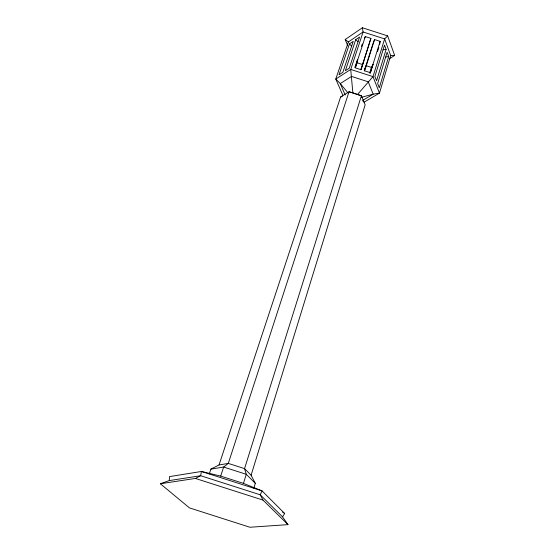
<?xml version="1.0" encoding="UTF-8"?>
<svg xmlns="http://www.w3.org/2000/svg" width="555" height="555" viewBox="0 0 555 555"><rect width="100%" height="100%" fill="white"/><g stroke="black" fill="none" stroke-linecap="round" stroke-linejoin="round"><path stroke-width="0.83" d="M169.303 480.581L169.462 476.62L201.409 471.466L220.682 476.093L243.458 483.384L262.071 490.891L284.701 513.521L282.537 516.837L287.996 524.635L249.93 527.25L189.463 507.894L160.333 483.759L169.303 480.581L200.66 475.725L260.212 494.796L282.537 516.837M355.519 67.641L357.101 62.784L357.545 59.316L354.895 67.419M379.696 44.282L380.147 41.347L374.556 39.544L373.196 42.957M364.302 38.552L365.322 36.575L370.913 38.378L361.055 69.854M342.817 95.189L335.775 79.046L348.367 41.958L363.081 31.975L384.636 38.919L390.685 55.59L379.467 93.115L364.253 102.092L363.012 101.523M388.694 56.52L379.301 87.766L377.65 83.534L387.133 52.246L388.694 56.52L385.663 57.061M386.107 49.444L376.567 80.759L374.889 76.451L384.518 45.101L386.107 49.444L382.985 49.804M253.829 488.233L255.307 483.349L251.096 475.219L244.554 468.614L228.299 463.404L219.038 464.951L210.9 469.121L209.277 473.963M251.096 475.219L365.155 104.826L361.402 95.779L352.848 92.831L349.012 91.79L340.638 96.938L219.038 464.951M369.616 73.066L371.392 67.384L373.071 64.318L370.282 73.267M380.147 41.347L370.372 72.691L364.621 70.839L374.556 39.544M377.532 51.601L378.815 47.487M243.458 483.384L246.281 474.303L244.554 468.614L361.402 95.779L349.012 91.79L228.299 463.404L223.637 467.053L210.9 469.121M364.274 70.443L365.051 68.001M364.323 70.901L372.932 43.783M360.937 69.382L363.761 61.321M370.913 38.378L360.889 69.639L355.138 67.786L365.322 36.575M220.682 476.093L223.637 467.053L246.281 474.303L255.307 483.349M361.478 46.433L362.283 43.977M355.727 39.662L345.363 70.714L349.262 68.203L359.571 37.067L355.727 39.662L358.044 41.771M349.47 43.887L339.022 74.8L342.851 72.33L353.251 41.334L349.47 43.887L351.606 46.093M357.628 94.371L372.995 76.625L384.636 38.919L387.661 35.895L394.667 55.438L389.256 58.816M347.798 45.864L345.21 39.509L362.387 27.75L387.661 35.895M362.477 100.524L373.196 94.17L379.467 93.115L372.995 76.625L350.725 69.451L335.775 79.046L340.264 83.569L347.936 92.845M160.333 483.759L195.388 478.438L200.66 475.725L201.409 471.466L262.071 490.891L260.212 494.796L262.98 500.083L287.996 524.635M361.589 97.236L373.196 94.17L368.249 81.821L351.544 76.437L340.264 83.569L345.203 94.967M340.638 96.938L342.262 96.556M390.685 55.59L394.667 55.438M195.388 478.438L262.98 500.083M357.101 62.784L362.491 64.519M366.002 65.65L371.392 67.384M282.557 512.105L284.701 513.521M345.21 39.509L348.367 41.958M362.387 27.75L363.081 31.975L350.725 69.451L352.848 92.831"/></g></svg>
